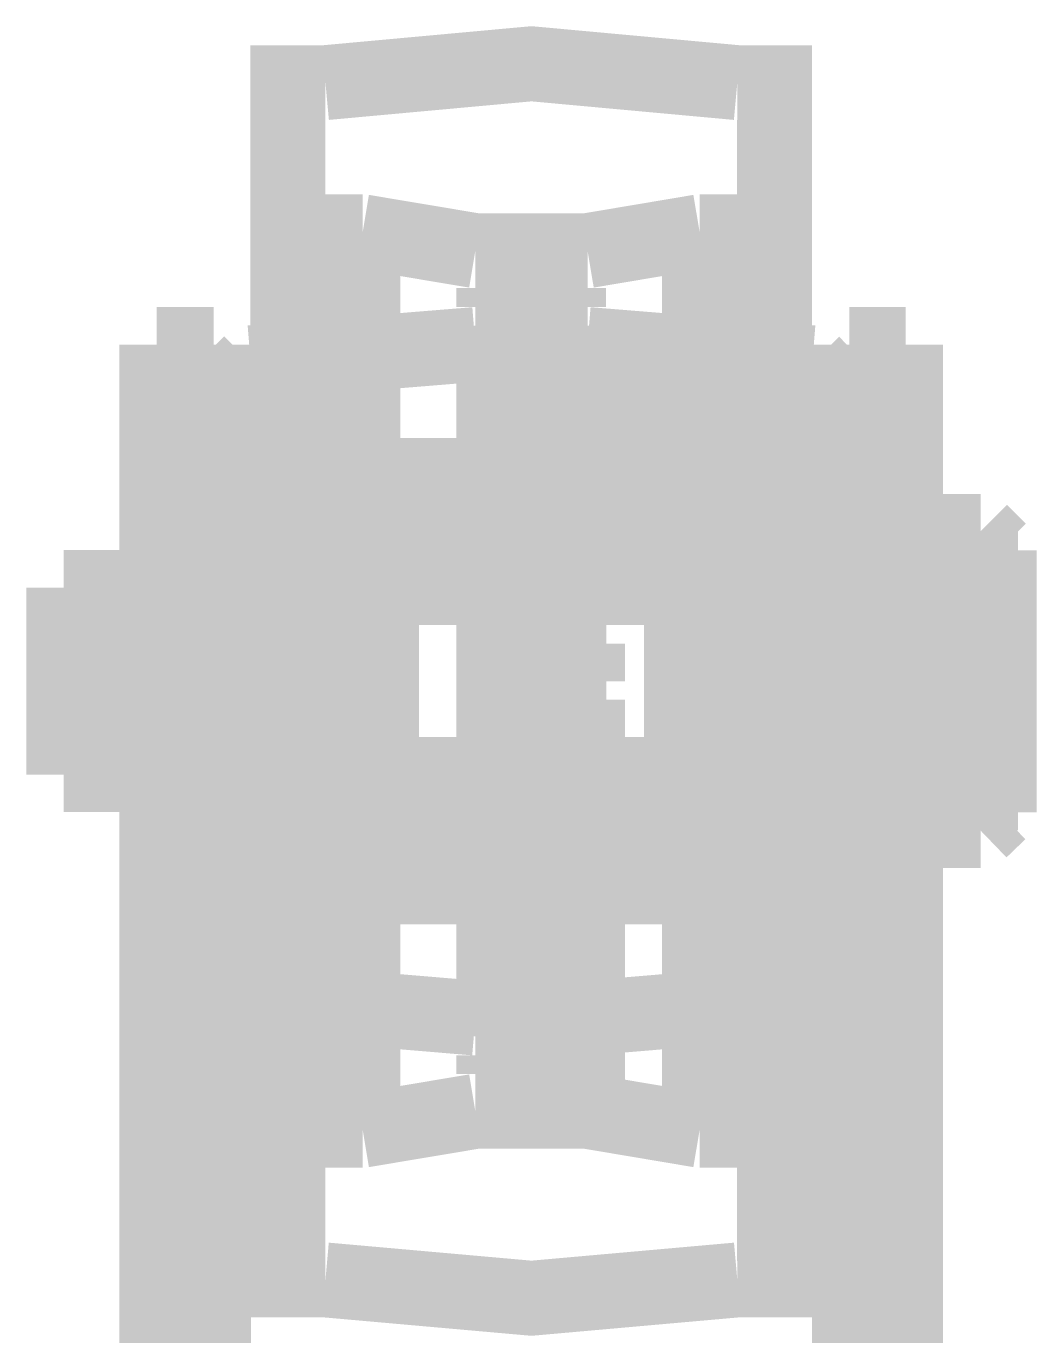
# Model space of a CAD drawing. Extents: x 0.1 to 11.6, y 0.3 to 16.2.
# Drawn here: x 7.8967 to 7.9867, y 8.815 to 8.9317 of the extents above; entities that cross this region are included whole.
import ezdxf

# ---------------------------------------------------------------- set-up
doc = ezdxf.new("R2010")
doc.units = 0
doc.header["$MEASUREMENT"] = 0

msp = doc.modelspace()

# ---------------------------------------------------------------- linework, layer by layer
at = {"color": 0, "const_width": 0.00667}
for points in [[(7.96001, 8.92665), (7.94168, 8.92833), (7.92333, 8.92665)], [(7.92333, 8.92665), (7.91997, 8.92665), (7.91997, 8.92333)], [(7.96332, 8.92333), (7.96332, 8.92665), (7.96001, 8.92665)], [(7.91997, 8.92333), (7.91997, 8.89333)], [(7.96332, 8.92333), (7.96332, 8.86501)], [(7.91997, 8.90332), (7.91997, 8.91667)], [(7.91997, 8.91667), (7.92165, 8.91667)], [(7.91997, 8.91667), (7.92165, 8.91667)], [(7.96332, 8.91667), (7.96332, 8.90332)], [(7.96332, 8.91667), (7.965, 8.91667)], [(7.96332, 8.91667), (7.965, 8.91667)], [(7.91997, 8.91336), (7.91997, 8.91499)], [(7.96332, 8.91499), (7.96332, 8.91336)], [(7.91997, 8.91336), (7.91997, 8.84332)], [(7.92333, 8.91336), (7.91997, 8.91336)], [(7.92503, 8.91336), (7.92333, 8.91336)], [(7.92503, 8.91336), (7.92503, 8.845)], [(7.92665, 8.91336), (7.92503, 8.91336)], [(7.92665, 8.845), (7.92665, 8.91336)], [(7.93668, 8.91168), (7.92665, 8.91336)], [(7.95665, 8.91336), (7.94667, 8.91168)], [(7.95665, 8.845), (7.95665, 8.91336)], [(7.95833, 8.91336), (7.95665, 8.91336)], [(7.95833, 8.91336), (7.95833, 8.845)], [(7.96001, 8.91336), (7.95833, 8.91336)], [(7.96332, 8.91336), (7.96001, 8.91336)], [(7.96332, 8.91336), (7.96332, 8.84332)], [(7.93832, 8.91), (7.93832, 8.91168), (7.93668, 8.91168)], [(7.94667, 8.91168), (7.94499, 8.91168), (7.94499, 8.91)], [(7.93832, 8.91), (7.93832, 8.84668)], [(7.94499, 8.91), (7.94499, 8.83664)], [(7.93668, 8.90332), (7.93832, 8.90332), (7.93832, 8.905)], [(7.94499, 8.905), (7.94499, 8.90332), (7.94667, 8.90332)], [(7.95665, 8.90169), (7.95665, 8.905)], [(7.95665, 8.905), (7.95833, 8.905)], [(7.95665, 8.905), (7.95665, 8.90169)], [(7.90831, 8.90332), (7.90831, 8.87332)], [(7.91336, 8.90332), (7.90831, 8.90332)], [(7.91336, 8.87332), (7.91336, 8.90332)], [(7.93668, 8.90332), (7.91667, 8.90169)], [(7.91997, 8.84169), (7.91997, 8.90332)], [(7.96669, 8.90169), (7.94667, 8.90332)], [(7.96332, 8.90332), (7.96332, 8.84169)], [(7.97, 8.90332), (7.97, 8.87332)], [(7.97499, 8.90332), (7.97, 8.90332)], [(7.97499, 8.90332), (7.97499, 8.87332)], [(7.91667, 8.90169), (7.91499, 8.90001)], [(7.91667, 8.90169), (7.91667, 8.89165)], [(7.96332, 8.89665), (7.95665, 8.90169)], [(7.95665, 8.90169), (7.95833, 8.90169)], [(7.95665, 8.90169), (7.95665, 8.89833)], [(7.96669, 8.89165), (7.96669, 8.90169)], [(7.96832, 8.90001), (7.96669, 8.90169)], [(7.91499, 8.90001), (7.91499, 8.89165)], [(7.94499, 8.90001), (7.94667, 8.90001), (7.94667, 8.89833)], [(7.96832, 8.89165), (7.96832, 8.90001)], [(7.94667, 8.89833), (7.94835, 8.89833), (7.94997, 8.89833), (7.95167, 8.89833), (7.95335, 8.89833), (7.95503, 8.89833), (7.95665, 8.89833), (7.95833, 8.89833), (7.96001, 8.89833), (7.96164, 8.89665), (7.96332, 8.89665)], [(7.95665, 8.89833), (7.94667, 8.89665)], [(7.95665, 8.89833), (7.95833, 8.89833)], [(7.94667, 8.89665), (7.94499, 8.89665), (7.94499, 8.89501)], [(7.96332, 8.89665), (7.965, 8.89665)], [(7.91667, 8.89333), (7.91499, 8.89501)], [(7.96832, 8.89501), (7.96669, 8.89333)], [(7.91499, 8.89333), (7.91499, 8.85835)], [(7.91667, 8.89333), (7.91499, 8.89333)], [(7.91667, 8.85835), (7.91667, 8.89333)], [(7.91667, 8.89333), (7.91835, 8.89333)], [(7.92665, 8.89333), (7.92665, 8.85835)], [(7.92833, 8.89333), (7.92665, 8.89333)], [(7.92665, 8.89333), (7.92833, 8.89333)], [(7.92833, 8.89333), (7.92665, 8.89333)], [(7.92833, 8.85835), (7.92833, 8.89333)], [(7.92833, 8.89333), (7.92833, 8.85835)], [(7.95503, 8.85835), (7.95503, 8.89333)], [(7.95503, 8.85835), (7.95503, 8.89333)], [(7.95665, 8.89333), (7.95503, 8.89333)], [(7.95665, 8.89333), (7.95503, 8.89333)], [(7.95665, 8.85835), (7.95665, 8.89333)], [(7.95665, 8.89333), (7.95833, 8.89333)], [(7.96669, 8.85835), (7.96669, 8.89333)], [(7.96832, 8.89333), (7.96669, 8.89333)], [(7.96669, 8.89333), (7.96832, 8.89333)], [(7.96832, 8.85835), (7.96832, 8.89333)], [(7.91499, 8.89165), (7.91499, 8.85335)], [(7.91499, 8.89165), (7.91499, 8.88997), (7.91667, 8.88997)], [(7.91667, 8.89165), (7.91667, 8.85335)], [(7.92503, 8.88997), (7.92333, 8.89165), (7.91997, 8.89165), (7.91835, 8.88997)], [(7.92665, 8.88997), (7.92833, 8.89165)], [(7.94168, 8.89165), (7.92833, 8.89165)], [(7.94168, 8.86003), (7.94168, 8.89165)], [(7.95503, 8.89165), (7.94168, 8.89165)], [(7.95503, 8.89165), (7.95665, 8.88997)], [(7.965, 8.88997), (7.96332, 8.89165), (7.96001, 8.89165), (7.95833, 8.88997)], [(7.96669, 8.85335), (7.96669, 8.89165)], [(7.96669, 8.88997), (7.96832, 8.88997), (7.96832, 8.89165)], [(7.96832, 8.85335), (7.96832, 8.89165)], [(7.91667, 8.88997), (7.91667, 8.86165)], [(7.91667, 8.88997), (7.91667, 8.86165)], [(7.91835, 8.88997), (7.91667, 8.88997)], [(7.91835, 8.88997), (7.91835, 8.86165)], [(7.92503, 8.88997), (7.92503, 8.86165)], [(7.92665, 8.88997), (7.92503, 8.88997)], [(7.92665, 8.88997), (7.92665, 8.86165)], [(7.94499, 8.88997), (7.94667, 8.88997)], [(7.95665, 8.86165), (7.95665, 8.88997)], [(7.95833, 8.88997), (7.95665, 8.88997)], [(7.95833, 8.86165), (7.95833, 8.88997)], [(7.965, 8.86165), (7.965, 8.88997)], [(7.96669, 8.88997), (7.965, 8.88997)], [(7.96669, 8.86165), (7.96669, 8.88997)], [(7.96669, 8.86165), (7.96669, 8.88997)], [(7.98167, 8.88667), (7.97499, 8.88667)], [(7.98167, 8.87999), (7.98167, 8.88667)], [(7.98335, 8.88499), (7.98167, 8.88667)], [(7.91667, 8.88499), (7.91499, 8.88499)], [(7.91835, 8.88499), (7.91667, 8.88499)], [(7.91835, 8.88499), (7.91997, 8.88499), (7.92165, 8.88499)], [(7.92165, 8.88499), (7.92333, 8.88499), (7.92503, 8.88499)], [(7.92665, 8.88499), (7.92503, 8.88499)], [(7.92833, 8.88499), (7.92665, 8.88499)], [(7.92833, 8.86501), (7.92833, 8.88499)], [(7.92833, 8.88499), (7.93001, 8.88499)], [(7.95503, 8.88499), (7.92833, 8.88499)], [(7.95503, 8.86501), (7.95503, 8.88499)], [(7.95665, 8.88499), (7.95503, 8.88499)], [(7.95503, 8.88499), (7.95665, 8.88499)], [(7.95833, 8.88499), (7.95665, 8.88499)], [(7.95833, 8.88499), (7.96001, 8.88499), (7.96164, 8.88499)], [(7.96164, 8.88499), (7.96332, 8.88499), (7.965, 8.88499)], [(7.96669, 8.88499), (7.965, 8.88499)], [(7.96832, 8.88499), (7.96669, 8.88499)], [(7.98335, 8.88499), (7.98335, 8.87999)], [(7.91336, 8.88336), (7.90831, 8.88336)], [(7.91499, 8.88336), (7.91499, 8.88167), (7.91667, 8.88167)], [(7.92665, 8.88167), (7.92833, 8.88336)], [(7.95503, 8.88336), (7.92833, 8.88336)], [(7.95503, 8.88336), (7.95665, 8.88167)], [(7.96669, 8.88167), (7.96832, 8.88167), (7.96832, 8.88336)], [(7.97499, 8.88336), (7.97, 8.88336)], [(7.90001, 8.86501), (7.90001, 8.88167)], [(7.90169, 8.88167), (7.90001, 8.88167)], [(7.90169, 8.88167), (7.90169, 8.86501)], [(7.90668, 8.88167), (7.90169, 8.88167)], [(7.90668, 8.86501), (7.90668, 8.88167)], [(7.90831, 8.86501), (7.90831, 8.88167)], [(7.97499, 8.88167), (7.90831, 8.88167)], [(7.92665, 8.88167), (7.91667, 8.88167)], [(7.96669, 8.88167), (7.95665, 8.88167)], [(7.90831, 8.87999), (7.90668, 8.87999)], [(7.98167, 8.87999), (7.98167, 8.86003)], [(7.98335, 8.87999), (7.98335, 8.86165)], [(7.94499, 8.87668), (7.94667, 8.87668)], [(7.94667, 8.87668), (7.94667, 8.875)], [(7.94499, 8.875), (7.94499, 8.87332)], [(7.94499, 8.87332), (7.94499, 8.875)], [(7.94499, 8.875), (7.94667, 8.875)], [(7.94499, 8.875), (7.94667, 8.875)], [(7.94499, 8.875), (7.94667, 8.875)], [(7.94499, 8.875), (7.94667, 8.875)], [(7.94499, 8.875), (7.94667, 8.875)], [(7.94499, 8.875), (7.94667, 8.875)], [(7.94499, 8.875), (7.94667, 8.875)], [(7.94499, 8.875), (7.94667, 8.875)], [(7.94499, 8.875), (7.94667, 8.875)], [(7.94499, 8.875), (7.94667, 8.875)], [(7.94499, 8.875), (7.94667, 8.875)], [(7.94499, 8.875), (7.94667, 8.875)], [(7.94667, 8.875), (7.94835, 8.875)], [(7.94667, 8.875), (7.94667, 8.87332)], [(7.94667, 8.875), (7.94835, 8.875)], [(7.94667, 8.875), (7.94835, 8.875)], [(7.90831, 8.81168), (7.90831, 8.87332)], [(7.91336, 8.87332), (7.91336, 8.81168)], [(7.94499, 8.87332), (7.94667, 8.87332)], [(7.94499, 8.87332), (7.94667, 8.87332)], [(7.94499, 8.87332), (7.94667, 8.87332)], [(7.94499, 8.87332), (7.94667, 8.87332)], [(7.94499, 8.87332), (7.94667, 8.87332)], [(7.94499, 8.87332), (7.94667, 8.87332)], [(7.94499, 8.87332), (7.94667, 8.87332)], [(7.94667, 8.87332), (7.94835, 8.87332)], [(7.94667, 8.87332), (7.94835, 8.87332)], [(7.94667, 8.87332), (7.94835, 8.87332)], [(7.94667, 8.87332), (7.94835, 8.87332)], [(7.94667, 8.87332), (7.94835, 8.87332)], [(7.94667, 8.87332), (7.94835, 8.87332)], [(7.97, 8.81168), (7.97, 8.87332)], [(7.97499, 8.87332), (7.97499, 8.81168)], [(7.94499, 8.87169), (7.94667, 8.87169)], [(7.94499, 8.87169), (7.94667, 8.87169)], [(7.94499, 8.87169), (7.94667, 8.87169)], [(7.94667, 8.87169), (7.94667, 8.87001)], [(7.94667, 8.87169), (7.94835, 8.87169)], [(7.94499, 8.87001), (7.94667, 8.87001)], [(7.94499, 8.87001), (7.94667, 8.87001)], [(7.94499, 8.87001), (7.94667, 8.87001)], [(7.94499, 8.87001), (7.94667, 8.87001)], [(7.94667, 8.87001), (7.94835, 8.87001)], [(7.94667, 8.87001), (7.94667, 8.86833)], [(7.91997, 8.86833), (7.91997, 8.83664)], [(7.94499, 8.86833), (7.94667, 8.86833)], [(7.94499, 8.86833), (7.94667, 8.86833)], [(7.94499, 8.86833), (7.94667, 8.86833)], [(7.94499, 8.86833), (7.94667, 8.86833)], [(7.94667, 8.86833), (7.94499, 8.86833)], [(7.94667, 8.86833), (7.94667, 8.86664)], [(7.90668, 8.86664), (7.90831, 8.86664)], [(7.94499, 8.86664), (7.94667, 8.86664)], [(7.94499, 8.86664), (7.94667, 8.86664)], [(7.94499, 8.86664), (7.94667, 8.86664)], [(7.94499, 8.86664), (7.94667, 8.86664)], [(7.94499, 8.86664), (7.94667, 8.86664)], [(7.94499, 8.86664), (7.94667, 8.86664)], [(7.94499, 8.86664), (7.94667, 8.86664)], [(7.94499, 8.86664), (7.94667, 8.86664)], [(7.94499, 8.86664), (7.94667, 8.86664)], [(7.94667, 8.86664), (7.94499, 8.86664)], [(7.94667, 8.86664), (7.94667, 8.86333)], [(7.94667, 8.86664), (7.94835, 8.86664)], [(7.94667, 8.86664), (7.94835, 8.86664)], [(7.94667, 8.86664), (7.94835, 8.86664)], [(7.94667, 8.86664), (7.94835, 8.86664)], [(7.90001, 8.86501), (7.90169, 8.86501)], [(7.90169, 8.86501), (7.90668, 8.86501)], [(7.90831, 8.86501), (7.97499, 8.86501)], [(7.91667, 8.86501), (7.91499, 8.86501), (7.91499, 8.86333)], [(7.91667, 8.86501), (7.92665, 8.86501)], [(7.92833, 8.86333), (7.92665, 8.86501)], [(7.92833, 8.86501), (7.92833, 8.86165)], [(7.94499, 8.86501), (7.94667, 8.86501)], [(7.94499, 8.86501), (7.94667, 8.86501)], [(7.94499, 8.86501), (7.94667, 8.86501)], [(7.94499, 8.86501), (7.94667, 8.86501)], [(7.94499, 8.86501), (7.94667, 8.86501)], [(7.95503, 8.86501), (7.95503, 8.86165)], [(7.95665, 8.86501), (7.95503, 8.86333)], [(7.95665, 8.86501), (7.96669, 8.86501)], [(7.96332, 8.86501), (7.965, 8.86501)], [(7.96332, 8.86501), (7.96332, 8.86333)], [(7.96332, 8.86333), (7.96332, 8.86501)], [(7.96332, 8.86501), (7.965, 8.86501)], [(7.96332, 8.86501), (7.96332, 8.86333)], [(7.96332, 8.86333), (7.96332, 8.86501)], [(7.96332, 8.86501), (7.965, 8.86501)], [(7.96332, 8.86501), (7.965, 8.86501)], [(7.96332, 8.86501), (7.965, 8.86501)], [(7.96332, 8.86501), (7.965, 8.86501)], [(7.96332, 8.86501), (7.965, 8.86501)], [(7.96332, 8.86501), (7.965, 8.86501)], [(7.96332, 8.86501), (7.96332, 8.86165)], [(7.96332, 8.86501), (7.965, 8.86501)], [(7.96332, 8.86501), (7.965, 8.86501)], [(7.96332, 8.86333), (7.96332, 8.86501)], [(7.96332, 8.86501), (7.965, 8.86501)], [(7.96332, 8.86501), (7.965, 8.86501)], [(7.96332, 8.86501), (7.965, 8.86501)], [(7.96332, 8.86501), (7.965, 8.86501)], [(7.96332, 8.86501), (7.965, 8.86501)], [(7.96332, 8.86501), (7.965, 8.86501)], [(7.96332, 8.86333), (7.96332, 8.86501)], [(7.96332, 8.86501), (7.965, 8.86501)], [(7.96332, 8.86501), (7.96332, 8.86165)], [(7.96332, 8.86501), (7.965, 8.86501)], [(7.96332, 8.86501), (7.965, 8.86501)], [(7.96832, 8.86333), (7.96832, 8.86501), (7.96669, 8.86501)], [(7.90831, 8.86333), (7.91336, 8.86333)], [(7.92833, 8.86333), (7.95503, 8.86333)], [(7.94499, 8.86333), (7.94667, 8.86333)], [(7.94499, 8.86333), (7.94667, 8.86333)], [(7.94499, 8.86333), (7.94667, 8.86333)], [(7.94499, 8.86333), (7.94667, 8.86333)], [(7.94667, 8.86333), (7.94667, 8.86165)], [(7.94667, 8.86333), (7.94835, 8.86333)], [(7.94667, 8.86333), (7.94835, 8.86333)], [(7.96332, 8.86333), (7.965, 8.86333)], [(7.96332, 8.86333), (7.96332, 8.86165)], [(7.96332, 8.86165), (7.96332, 8.86333)], [(7.96332, 8.86333), (7.96332, 8.86165)], [(7.96332, 8.86333), (7.965, 8.86333)], [(7.96332, 8.86333), (7.965, 8.86333)], [(7.96332, 8.86333), (7.965, 8.86333)], [(7.96332, 8.86333), (7.965, 8.86333)], [(7.96332, 8.86333), (7.965, 8.86333)], [(7.96332, 8.86333), (7.965, 8.86333)], [(7.96332, 8.86333), (7.965, 8.86333)], [(7.96332, 8.86333), (7.965, 8.86333)], [(7.96332, 8.86333), (7.965, 8.86333)], [(7.96332, 8.86333), (7.965, 8.86333)], [(7.97, 8.86333), (7.97499, 8.86333)], [(7.91499, 8.86165), (7.91667, 8.86003)], [(7.91667, 8.86165), (7.91667, 8.85667)], [(7.91667, 8.86165), (7.91667, 8.85667)], [(7.91835, 8.85667), (7.91835, 8.86165)], [(7.92165, 8.86165), (7.91997, 8.86165), (7.91835, 8.86003)], [(7.92503, 8.86003), (7.92333, 8.86165), (7.92165, 8.86165)], [(7.92503, 8.85667), (7.92503, 8.86165)], [(7.92665, 8.86165), (7.92665, 8.85667)], [(7.92665, 8.86003), (7.92665, 8.86165), (7.92833, 8.86165)], [(7.92833, 8.86165), (7.93001, 8.86165)], [(7.92833, 8.86165), (7.95503, 8.86165)], [(7.94499, 8.86165), (7.94667, 8.86165)], [(7.94499, 8.86165), (7.94667, 8.86165)], [(7.94499, 8.86165), (7.94667, 8.86165)], [(7.94667, 8.86165), (7.94835, 8.86165)], [(7.94667, 8.86165), (7.94667, 8.86003)], [(7.94667, 8.86165), (7.94835, 8.86165)], [(7.95503, 8.86165), (7.95665, 8.86165), (7.95665, 8.86003)], [(7.95503, 8.86165), (7.95665, 8.86165)], [(7.95665, 8.85667), (7.95665, 8.86165)], [(7.95833, 8.86165), (7.95833, 8.85667)], [(7.96164, 8.86165), (7.96001, 8.86165), (7.95833, 8.86003)], [(7.965, 8.86003), (7.96332, 8.86165), (7.96164, 8.86165)], [(7.96332, 8.86165), (7.965, 8.86165)], [(7.96332, 8.86165), (7.965, 8.86165)], [(7.96332, 8.86165), (7.965, 8.86165)], [(7.96332, 8.86165), (7.96332, 8.86003)], [(7.96332, 8.86165), (7.965, 8.86165)], [(7.96332, 8.86165), (7.965, 8.86165)], [(7.96332, 8.86165), (7.965, 8.86165)], [(7.96332, 8.86165), (7.965, 8.86165)], [(7.96332, 8.86165), (7.965, 8.86165)], [(7.96332, 8.86165), (7.965, 8.86165)], [(7.96332, 8.86165), (7.965, 8.86165)], [(7.96332, 8.86003), (7.96332, 8.86165)], [(7.96332, 8.86165), (7.965, 8.86165)], [(7.96332, 8.86165), (7.965, 8.86165)], [(7.96332, 8.86165), (7.965, 8.86165)], [(7.96332, 8.86165), (7.965, 8.86165)], [(7.96332, 8.86165), (7.965, 8.86165)], [(7.96332, 8.86165), (7.965, 8.86165)], [(7.96332, 8.86165), (7.965, 8.86165)], [(7.96332, 8.86165), (7.965, 8.86165)], [(7.96332, 8.86165), (7.965, 8.86165)], [(7.96332, 8.86003), (7.96332, 8.86165)], [(7.965, 8.86165), (7.965, 8.85667)], [(7.96669, 8.85667), (7.96669, 8.86165)], [(7.96669, 8.85667), (7.96669, 8.86165)], [(7.96669, 8.86003), (7.96832, 8.86165)], [(7.98167, 8.86003), (7.98335, 8.86165)], [(7.91667, 8.86003), (7.91835, 8.86003)], [(7.92503, 8.86003), (7.92665, 8.86003)], [(7.94168, 8.86003), (7.94168, 8.85499)], [(7.94499, 8.86003), (7.94667, 8.86003)], [(7.94499, 8.86003), (7.94667, 8.86003)], [(7.94499, 8.86003), (7.94667, 8.86003)], [(7.94499, 8.86003), (7.94667, 8.86003)], [(7.94499, 8.86003), (7.94667, 8.86003)], [(7.94499, 8.86003), (7.94667, 8.86003)], [(7.94667, 8.86003), (7.94835, 8.86003)], [(7.94667, 8.86003), (7.94667, 8.85835)], [(7.94667, 8.86003), (7.94835, 8.86003)], [(7.95665, 8.86003), (7.95833, 8.86003)], [(7.96332, 8.86003), (7.965, 8.86003)], [(7.96332, 8.86003), (7.96332, 8.85835)], [(7.96332, 8.85835), (7.96332, 8.86003)], [(7.96332, 8.86003), (7.965, 8.86003)], [(7.96332, 8.86003), (7.965, 8.86003)], [(7.96332, 8.86003), (7.965, 8.86003)], [(7.96332, 8.86003), (7.965, 8.86003)], [(7.96332, 8.86003), (7.965, 8.86003)], [(7.96332, 8.85835), (7.96332, 8.86003)], [(7.96332, 8.86003), (7.965, 8.86003)], [(7.96332, 8.86003), (7.965, 8.86003)], [(7.96332, 8.86003), (7.965, 8.86003)], [(7.96332, 8.85835), (7.96332, 8.86003)], [(7.96332, 8.86003), (7.965, 8.86003)], [(7.96332, 8.86003), (7.965, 8.86003)], [(7.96332, 8.86003), (7.965, 8.86003)], [(7.96332, 8.86003), (7.965, 8.86003)], [(7.96332, 8.86003), (7.965, 8.86003)], [(7.96332, 8.86003), (7.965, 8.86003)], [(7.965, 8.86003), (7.96669, 8.86003)], [(7.97499, 8.86003), (7.98167, 8.86003)], [(7.91499, 8.85335), (7.91499, 8.85835)], [(7.91667, 8.85835), (7.91667, 8.85335)], [(7.92665, 8.85335), (7.92665, 8.85835)], [(7.92833, 8.85835), (7.92833, 8.85335)], [(7.92833, 8.85335), (7.92833, 8.85835)], [(7.94499, 8.85835), (7.94667, 8.85835)], [(7.94499, 8.85835), (7.94667, 8.85835)], [(7.94499, 8.85835), (7.94667, 8.85835)], [(7.94499, 8.85835), (7.94667, 8.85835)], [(7.94667, 8.85835), (7.94835, 8.85835)], [(7.94667, 8.85835), (7.94667, 8.85667)], [(7.94667, 8.85835), (7.94835, 8.85835)], [(7.94667, 8.85835), (7.94835, 8.85835)], [(7.95503, 8.85835), (7.95503, 8.85335)], [(7.95503, 8.85835), (7.95503, 8.85335)], [(7.95665, 8.85835), (7.95665, 8.85335)], [(7.96332, 8.85835), (7.96332, 8.85667)], [(7.96332, 8.85667), (7.96332, 8.85835)], [(7.96332, 8.85835), (7.965, 8.85835)], [(7.96332, 8.85667), (7.96332, 8.85835)], [(7.96332, 8.85835), (7.965, 8.85835)], [(7.96332, 8.85835), (7.965, 8.85835)], [(7.96332, 8.85835), (7.965, 8.85835)], [(7.96332, 8.85835), (7.965, 8.85835)], [(7.96332, 8.85835), (7.965, 8.85835)], [(7.96332, 8.85835), (7.965, 8.85835)], [(7.96332, 8.85667), (7.96332, 8.85835)], [(7.96332, 8.85835), (7.965, 8.85835)], [(7.96332, 8.85835), (7.965, 8.85835)], [(7.96332, 8.85667), (7.96332, 8.85835)], [(7.96332, 8.85835), (7.965, 8.85835)], [(7.96332, 8.85835), (7.965, 8.85835)], [(7.96332, 8.85835), (7.965, 8.85835)], [(7.96669, 8.85835), (7.96669, 8.85335)], [(7.96832, 8.85835), (7.96832, 8.85335)], [(7.91667, 8.85667), (7.91499, 8.85667), (7.91499, 8.85499)], [(7.91667, 8.85667), (7.91835, 8.85667)], [(7.91835, 8.85667), (7.91997, 8.85499), (7.92333, 8.85499), (7.92503, 8.85667)], [(7.92503, 8.85667), (7.92665, 8.85667)], [(7.92833, 8.85499), (7.92665, 8.85667)], [(7.94499, 8.85667), (7.94667, 8.85667)], [(7.94499, 8.85667), (7.94667, 8.85667)], [(7.94499, 8.85667), (7.94667, 8.85667)], [(7.94499, 8.85667), (7.94667, 8.85667)], [(7.94499, 8.85667), (7.94667, 8.85667)], [(7.94499, 8.85667), (7.94667, 8.85667)], [(7.94499, 8.85667), (7.94667, 8.85667)], [(7.94499, 8.85667), (7.94667, 8.85667)], [(7.94667, 8.85667), (7.94835, 8.85667)], [(7.94667, 8.85667), (7.94835, 8.85667)], [(7.94667, 8.85667), (7.94667, 8.85499)], [(7.94667, 8.85667), (7.94835, 8.85667)], [(7.95665, 8.85667), (7.95503, 8.85499)], [(7.95665, 8.85667), (7.95833, 8.85667)], [(7.95833, 8.85667), (7.96001, 8.85499), (7.96332, 8.85499), (7.965, 8.85667)], [(7.96332, 8.85667), (7.965, 8.85667)], [(7.96332, 8.85667), (7.96332, 8.85499)], [(7.96332, 8.85667), (7.965, 8.85667)], [(7.96332, 8.85499), (7.96332, 8.85667)], [(7.96332, 8.85667), (7.965, 8.85667)], [(7.96332, 8.85667), (7.965, 8.85667)], [(7.96332, 8.85667), (7.96332, 8.85499)], [(7.96332, 8.85499), (7.96332, 8.85667)], [(7.96332, 8.85667), (7.96332, 8.85499)], [(7.96332, 8.85667), (7.965, 8.85667)], [(7.96332, 8.85667), (7.965, 8.85667)], [(7.96332, 8.85667), (7.965, 8.85667)], [(7.96332, 8.85667), (7.965, 8.85667)], [(7.96332, 8.85667), (7.965, 8.85667)], [(7.96332, 8.85667), (7.965, 8.85667)], [(7.96332, 8.85667), (7.965, 8.85667)], [(7.96332, 8.85667), (7.965, 8.85667)], [(7.96332, 8.85667), (7.965, 8.85667)], [(7.96332, 8.85667), (7.965, 8.85667)], [(7.96332, 8.85667), (7.965, 8.85667)], [(7.96332, 8.85499), (7.96332, 8.85667)], [(7.96332, 8.85667), (7.965, 8.85667)], [(7.96332, 8.85667), (7.965, 8.85667)], [(7.96332, 8.85667), (7.965, 8.85667)], [(7.96332, 8.85667), (7.965, 8.85667)], [(7.96332, 8.85667), (7.965, 8.85667)], [(7.96332, 8.85499), (7.96332, 8.85667)], [(7.96332, 8.85667), (7.96332, 8.85335)], [(7.96332, 8.85667), (7.965, 8.85667)], [(7.96332, 8.85667), (7.965, 8.85667)], [(7.96332, 8.85667), (7.965, 8.85667)], [(7.96332, 8.85667), (7.965, 8.85667)], [(7.965, 8.85667), (7.96669, 8.85667)], [(7.96832, 8.85499), (7.96832, 8.85667), (7.96669, 8.85667)], [(7.92833, 8.85499), (7.94168, 8.85499)], [(7.94168, 8.85499), (7.95503, 8.85499)], [(7.94499, 8.85499), (7.94667, 8.85499)], [(7.94499, 8.85499), (7.94667, 8.85499)], [(7.94667, 8.85499), (7.94667, 8.85335)], [(7.94667, 8.85499), (7.94835, 8.85499)], [(7.94667, 8.85499), (7.94835, 8.85499)], [(7.96332, 8.85499), (7.965, 8.85499)], [(7.96332, 8.85499), (7.96332, 8.85335)], [(7.96332, 8.85499), (7.965, 8.85499)], [(7.96332, 8.85499), (7.965, 8.85499)], [(7.96332, 8.85499), (7.965, 8.85499)], [(7.96332, 8.85499), (7.965, 8.85499)], [(7.96332, 8.85499), (7.965, 8.85499)], [(7.96332, 8.85499), (7.96332, 8.85335)], [(7.96332, 8.85499), (7.96332, 8.85335)], [(7.96332, 8.85499), (7.965, 8.85499)], [(7.96332, 8.85499), (7.965, 8.85499)], [(7.96332, 8.85499), (7.965, 8.85499)], [(7.96332, 8.85335), (7.96332, 8.85499)], [(7.96332, 8.85499), (7.96332, 8.85335)], [(7.96332, 8.85499), (7.965, 8.85499)], [(7.96332, 8.85499), (7.965, 8.85499)], [(7.96332, 8.85335), (7.96332, 8.85499)], [(7.96332, 8.85499), (7.965, 8.85499)], [(7.96332, 8.85499), (7.965, 8.85499)], [(7.96332, 8.85499), (7.965, 8.85499)], [(7.96332, 8.85499), (7.965, 8.85499)], [(7.96332, 8.85499), (7.965, 8.85499)], [(7.96332, 8.85499), (7.965, 8.85499)], [(7.96332, 8.85499), (7.965, 8.85499)], [(7.96332, 8.85499), (7.965, 8.85499)], [(7.96332, 8.85499), (7.965, 8.85499)], [(7.96332, 8.85499), (7.965, 8.85499)], [(7.96332, 8.85335), (7.96332, 8.85499)], [(7.96332, 8.85499), (7.965, 8.85499)], [(7.91499, 8.85335), (7.91499, 8.84668)], [(7.91499, 8.85167), (7.91667, 8.85335)], [(7.91499, 8.85335), (7.91667, 8.85335)], [(7.91667, 8.85335), (7.91667, 8.845)], [(7.91667, 8.85335), (7.91835, 8.85335)], [(7.92665, 8.85335), (7.92833, 8.85335)], [(7.92665, 8.85335), (7.92833, 8.85335)], [(7.92665, 8.85335), (7.92833, 8.85335)], [(7.94499, 8.85335), (7.94667, 8.85335)], [(7.94499, 8.85335), (7.94667, 8.85335)], [(7.94499, 8.85335), (7.94667, 8.85335)], [(7.94667, 8.85335), (7.94499, 8.85335)], [(7.94667, 8.85335), (7.94835, 8.85335)], [(7.94667, 8.85335), (7.94835, 8.85335)], [(7.94667, 8.85335), (7.94835, 8.85335)], [(7.94667, 8.85335), (7.94667, 8.85167)], [(7.95503, 8.85335), (7.95665, 8.85335)], [(7.95503, 8.85335), (7.95665, 8.85335)], [(7.95665, 8.85335), (7.95833, 8.85335)], [(7.96332, 8.85335), (7.965, 8.85335)], [(7.96332, 8.85335), (7.96332, 8.85167)], [(7.96332, 8.85335), (7.965, 8.85335)], [(7.96332, 8.85335), (7.965, 8.85335)], [(7.96332, 8.85335), (7.965, 8.85335)], [(7.96332, 8.85167), (7.96332, 8.85335)], [(7.96332, 8.85335), (7.965, 8.85335)], [(7.96332, 8.85335), (7.965, 8.85335)], [(7.96332, 8.85335), (7.96332, 8.85167)], [(7.96332, 8.85335), (7.965, 8.85335)], [(7.96332, 8.85335), (7.965, 8.85335)], [(7.96332, 8.85335), (7.96332, 8.85167)], [(7.96332, 8.85335), (7.965, 8.85335)], [(7.96332, 8.85335), (7.965, 8.85335)], [(7.96332, 8.85167), (7.96332, 8.85335)], [(7.96332, 8.85335), (7.96332, 8.85167)], [(7.96332, 8.85167), (7.96332, 8.85335)], [(7.96332, 8.85335), (7.965, 8.85335)], [(7.96669, 8.845), (7.96669, 8.85335)], [(7.96669, 8.85335), (7.96832, 8.85167)], [(7.96669, 8.85335), (7.96832, 8.85335)], [(7.96669, 8.85335), (7.96832, 8.85335)], [(7.96832, 8.84668), (7.96832, 8.85335)], [(7.94499, 8.85167), (7.94667, 8.85167)], [(7.94499, 8.85167), (7.94667, 8.85167)], [(7.94499, 8.85167), (7.94667, 8.85167)], [(7.94499, 8.85167), (7.94667, 8.85167)], [(7.94499, 8.85167), (7.94667, 8.85167)], [(7.94667, 8.85167), (7.94499, 8.85167)], [(7.94667, 8.85167), (7.94667, 8.84999)], [(7.94667, 8.85167), (7.94835, 8.85167)], [(7.94667, 8.85167), (7.94835, 8.85167)], [(7.96332, 8.85167), (7.965, 8.85167)], [(7.96332, 8.85167), (7.965, 8.85167)], [(7.96332, 8.85167), (7.96332, 8.84999)], [(7.96332, 8.84999), (7.96332, 8.85167)], [(7.96332, 8.85167), (7.965, 8.85167)], [(7.96332, 8.85167), (7.965, 8.85167)], [(7.96332, 8.85167), (7.965, 8.85167)], [(7.96332, 8.85167), (7.965, 8.85167)], [(7.96332, 8.85167), (7.965, 8.85167)], [(7.96332, 8.85167), (7.965, 8.85167)], [(7.96332, 8.84999), (7.96332, 8.85167)], [(7.96332, 8.85167), (7.965, 8.85167)], [(7.96332, 8.85167), (7.965, 8.85167)], [(7.96332, 8.85167), (7.965, 8.85167)], [(7.96332, 8.85167), (7.965, 8.85167)], [(7.96332, 8.85167), (7.965, 8.85167)], [(7.96332, 8.84999), (7.96332, 8.85167)], [(7.96332, 8.85167), (7.965, 8.85167)], [(7.96332, 8.84999), (7.96332, 8.85167)], [(7.96332, 8.85167), (7.96332, 8.84999)], [(7.96332, 8.84999), (7.96332, 8.85167)], [(7.96332, 8.85167), (7.965, 8.85167)], [(7.94499, 8.84999), (7.94667, 8.84999)], [(7.94499, 8.84999), (7.94667, 8.84999)], [(7.94499, 8.84999), (7.94667, 8.84999)], [(7.94499, 8.84999), (7.94667, 8.84999)], [(7.94667, 8.84999), (7.94667, 8.84831)], [(7.96332, 8.84999), (7.965, 8.84999)], [(7.96332, 8.84999), (7.965, 8.84999)], [(7.96332, 8.84999), (7.96332, 8.84831)], [(7.96332, 8.84999), (7.965, 8.84999)], [(7.96332, 8.84999), (7.96332, 8.84831)], [(7.96332, 8.84831), (7.96332, 8.84999)], [(7.96332, 8.84999), (7.965, 8.84999)], [(7.96332, 8.84999), (7.965, 8.84999)], [(7.96332, 8.84999), (7.965, 8.84999)], [(7.96332, 8.84999), (7.965, 8.84999)], [(7.96332, 8.84999), (7.965, 8.84999)], [(7.96332, 8.84999), (7.965, 8.84999)], [(7.96332, 8.84999), (7.965, 8.84999)], [(7.96332, 8.84999), (7.965, 8.84999)], [(7.96332, 8.84999), (7.965, 8.84999)], [(7.96332, 8.84999), (7.965, 8.84999)], [(7.96332, 8.84999), (7.965, 8.84999)], [(7.96332, 8.84999), (7.965, 8.84999)], [(7.96332, 8.84999), (7.965, 8.84999)], [(7.96332, 8.84831), (7.96332, 8.84999)], [(7.96332, 8.84999), (7.965, 8.84999)], [(7.96332, 8.84831), (7.96332, 8.84999)], [(7.96332, 8.84999), (7.96332, 8.84831)], [(7.96332, 8.84831), (7.96332, 8.84999)], [(7.96332, 8.84999), (7.965, 8.84999)], [(7.94499, 8.84831), (7.94667, 8.84831)], [(7.94499, 8.84831), (7.94667, 8.84831)], [(7.94499, 8.84831), (7.94667, 8.84831)], [(7.94667, 8.84831), (7.94835, 8.84831)], [(7.94667, 8.84831), (7.94835, 8.84831)], [(7.94667, 8.84831), (7.94835, 8.84831)], [(7.94667, 8.84831), (7.94835, 8.84831)], [(7.94667, 8.84831), (7.94667, 8.84668)], [(7.96332, 8.84831), (7.965, 8.84831)], [(7.96332, 8.84831), (7.965, 8.84831)], [(7.96332, 8.84831), (7.965, 8.84831)], [(7.96332, 8.84831), (7.96332, 8.84668)], [(7.96332, 8.84831), (7.965, 8.84831)], [(7.96332, 8.84831), (7.965, 8.84831)], [(7.96332, 8.84831), (7.965, 8.84831)], [(7.96332, 8.84831), (7.96332, 8.84668)], [(7.96332, 8.84668), (7.96332, 8.84831)], [(7.96332, 8.84831), (7.96332, 8.84668)], [(7.96332, 8.84831), (7.965, 8.84831)], [(7.96332, 8.84831), (7.965, 8.84831)], [(7.96332, 8.84831), (7.965, 8.84831)], [(7.96332, 8.84831), (7.965, 8.84831)], [(7.96332, 8.84831), (7.965, 8.84831)], [(7.96332, 8.84831), (7.965, 8.84831)], [(7.96332, 8.84831), (7.965, 8.84831)], [(7.96332, 8.84831), (7.965, 8.84831)], [(7.96332, 8.84668), (7.96332, 8.84831)], [(7.96332, 8.84831), (7.965, 8.84831)], [(7.91499, 8.84668), (7.91667, 8.845)], [(7.93832, 8.84668), (7.93832, 8.83664)], [(7.94499, 8.84668), (7.94667, 8.84668)], [(7.94499, 8.84668), (7.94667, 8.84668)], [(7.94499, 8.84668), (7.94667, 8.84668)], [(7.94499, 8.84668), (7.94667, 8.84668)], [(7.94499, 8.84668), (7.94667, 8.84668)], [(7.94499, 8.84668), (7.94667, 8.84668)], [(7.94499, 8.84668), (7.94667, 8.84668)], [(7.94667, 8.84668), (7.94835, 8.84668)], [(7.94667, 8.84668), (7.94667, 8.845)], [(7.94667, 8.84668), (7.94835, 8.84668)], [(7.94667, 8.84668), (7.94835, 8.84668)], [(7.94667, 8.84668), (7.94835, 8.84668)], [(7.96332, 8.84668), (7.965, 8.84668)], [(7.96332, 8.84668), (7.965, 8.84668)], [(7.96332, 8.84668), (7.965, 8.84668)], [(7.96332, 8.84668), (7.96332, 8.845)], [(7.96332, 8.84668), (7.965, 8.84668)], [(7.96332, 8.84668), (7.965, 8.84668)], [(7.96332, 8.84668), (7.965, 8.84668)], [(7.96332, 8.84668), (7.965, 8.84668)], [(7.96332, 8.84668), (7.965, 8.84668)], [(7.96332, 8.84668), (7.965, 8.84668)], [(7.96332, 8.84668), (7.965, 8.84668)], [(7.96332, 8.84668), (7.965, 8.84668)], [(7.96332, 8.84668), (7.965, 8.84668)], [(7.96332, 8.84668), (7.965, 8.84668)], [(7.96332, 8.84668), (7.965, 8.84668)], [(7.96332, 8.84668), (7.965, 8.84668)], [(7.96332, 8.84668), (7.965, 8.84668)], [(7.96332, 8.845), (7.96332, 8.84668)], [(7.96332, 8.84668), (7.96332, 8.845)], [(7.96332, 8.845), (7.96332, 8.84668)], [(7.96332, 8.84668), (7.96332, 8.845)], [(7.96332, 8.84668), (7.965, 8.84668)], [(7.96332, 8.84668), (7.965, 8.84668)], [(7.96332, 8.84668), (7.965, 8.84668)], [(7.96332, 8.84668), (7.965, 8.84668)], [(7.96332, 8.84668), (7.965, 8.84668)], [(7.96332, 8.84668), (7.965, 8.84668)], [(7.96332, 8.84668), (7.965, 8.84668)], [(7.96332, 8.84668), (7.965, 8.84668)], [(7.96332, 8.84668), (7.965, 8.84668)], [(7.96332, 8.84668), (7.965, 8.84668)], [(7.96332, 8.84668), (7.965, 8.84668)], [(7.96332, 8.84668), (7.965, 8.84668)], [(7.96332, 8.84668), (7.96332, 8.845)], [(7.96332, 8.84668), (7.965, 8.84668)], [(7.96669, 8.845), (7.96832, 8.84668)], [(7.91667, 8.845), (7.93668, 8.84332)], [(7.92503, 8.845), (7.92503, 8.83333)], [(7.92665, 8.845), (7.92665, 8.83333)], [(7.94499, 8.845), (7.94667, 8.845)], [(7.94499, 8.845), (7.94667, 8.845)], [(7.94499, 8.845), (7.94667, 8.845)], [(7.94499, 8.845), (7.94667, 8.845)], [(7.94499, 8.845), (7.94667, 8.845)], [(7.94499, 8.845), (7.94667, 8.845)], [(7.94667, 8.845), (7.94835, 8.845)], [(7.94667, 8.845), (7.94835, 8.845)], [(7.94667, 8.845), (7.94667, 8.84169)], [(7.94667, 8.845), (7.94835, 8.845)], [(7.94667, 8.84332), (7.96669, 8.845)], [(7.95665, 8.845), (7.95665, 8.83333)], [(7.95833, 8.845), (7.95833, 8.83333)], [(7.96332, 8.845), (7.965, 8.845)], [(7.96332, 8.845), (7.965, 8.845)], [(7.96332, 8.845), (7.96332, 8.84332)], [(7.96332, 8.84332), (7.96332, 8.845)], [(7.96332, 8.845), (7.965, 8.845)], [(7.96332, 8.845), (7.965, 8.845)], [(7.96332, 8.845), (7.96332, 8.84332)], [(7.96332, 8.845), (7.965, 8.845)], [(7.96332, 8.845), (7.96332, 8.84332)], [(7.96332, 8.84332), (7.96332, 8.845)], [(7.96332, 8.845), (7.965, 8.845)], [(7.96332, 8.845), (7.965, 8.845)], [(7.96332, 8.845), (7.965, 8.845)], [(7.96332, 8.845), (7.965, 8.845)], [(7.96332, 8.845), (7.965, 8.845)], [(7.96332, 8.845), (7.965, 8.845)], [(7.96332, 8.84332), (7.96332, 8.845)], [(7.96332, 8.845), (7.965, 8.845)], [(7.96332, 8.845), (7.965, 8.845)], [(7.96332, 8.845), (7.965, 8.845)], [(7.96332, 8.845), (7.965, 8.845)], [(7.96332, 8.845), (7.965, 8.845)], [(7.96332, 8.845), (7.965, 8.845)], [(7.96332, 8.845), (7.965, 8.845)], [(7.96332, 8.84332), (7.96332, 8.845)], [(7.91997, 8.83333), (7.91997, 8.84332)], [(7.93832, 8.84169), (7.93832, 8.84332), (7.93668, 8.84332)], [(7.94499, 8.84332), (7.94667, 8.84332)], [(7.94499, 8.84332), (7.94667, 8.84332)], [(7.94499, 8.84332), (7.94667, 8.84332)], [(7.94499, 8.84332), (7.94667, 8.84332)], [(7.94499, 8.84332), (7.94667, 8.84332)], [(7.94499, 8.84332), (7.94667, 8.84332)], [(7.94667, 8.84332), (7.94499, 8.84332), (7.94499, 8.84169)], [(7.96332, 8.84332), (7.965, 8.84332)], [(7.96332, 8.84332), (7.965, 8.84332)], [(7.96332, 8.84332), (7.96332, 8.84)], [(7.96332, 8.84332), (7.965, 8.84332)], [(7.96332, 8.84332), (7.965, 8.84332)], [(7.96332, 8.84332), (7.965, 8.84332)], [(7.96332, 8.84332), (7.965, 8.84332)], [(7.96332, 8.84332), (7.965, 8.84332)], [(7.96332, 8.84332), (7.965, 8.84332)], [(7.96332, 8.84332), (7.965, 8.84332)], [(7.96332, 8.84169), (7.96332, 8.84332)], [(7.96332, 8.84332), (7.96332, 8.84169)], [(7.96332, 8.84332), (7.965, 8.84332)], [(7.96332, 8.84332), (7.965, 8.84332)], [(7.96332, 8.84332), (7.965, 8.84332)], [(7.96332, 8.84332), (7.965, 8.84332)], [(7.96332, 8.84332), (7.965, 8.84332)], [(7.96332, 8.84332), (7.965, 8.84332)], [(7.96332, 8.84332), (7.965, 8.84332)], [(7.96332, 8.84332), (7.965, 8.84332)], [(7.96332, 8.83333), (7.96332, 8.84332)], [(7.96332, 8.84332), (7.965, 8.84332)], [(7.96332, 8.84332), (7.965, 8.84332)], [(7.96332, 8.84332), (7.96332, 8.84169)], [(7.96332, 8.84332), (7.965, 8.84332)], [(7.96332, 8.84169), (7.96332, 8.84332)], [(7.96332, 8.84332), (7.965, 8.84332)], [(7.96332, 8.84332), (7.965, 8.84332)], [(7.96332, 8.84332), (7.965, 8.84332)], [(7.91997, 8.83003), (7.91997, 8.84169)], [(7.94499, 8.84169), (7.94667, 8.84169)], [(7.94499, 8.84169), (7.94667, 8.84169)], [(7.94499, 8.84169), (7.94667, 8.84169)], [(7.94499, 8.84169), (7.94667, 8.84169)], [(7.94499, 8.84169), (7.94667, 8.84169)], [(7.94499, 8.84169), (7.94667, 8.84169)], [(7.94499, 8.84169), (7.94667, 8.84169)], [(7.94499, 8.84169), (7.94667, 8.84169)], [(7.94499, 8.84169), (7.94667, 8.84169)], [(7.94667, 8.84169), (7.94499, 8.84169)], [(7.94667, 8.84169), (7.94499, 8.84169)], [(7.94667, 8.84169), (7.94499, 8.84169)], [(7.94667, 8.84169), (7.94835, 8.84169)], [(7.94667, 8.84169), (7.94667, 8.84)], [(7.96332, 8.84), (7.96332, 8.84169)], [(7.96332, 8.84169), (7.96332, 8.84)], [(7.96332, 8.84169), (7.96332, 8.83003)], [(7.96332, 8.84169), (7.965, 8.84169)], [(7.96332, 8.84169), (7.965, 8.84169)], [(7.96332, 8.84169), (7.96332, 8.84)], [(7.96332, 8.84), (7.96332, 8.84169)], [(7.96332, 8.84169), (7.96332, 8.84)], [(7.96332, 8.84), (7.96332, 8.84169)], [(7.96332, 8.84169), (7.965, 8.84169)], [(7.96332, 8.84169), (7.965, 8.84169)], [(7.96332, 8.84169), (7.965, 8.84169)], [(7.96332, 8.84169), (7.965, 8.84169)], [(7.96332, 8.84169), (7.965, 8.84169)], [(7.96332, 8.84169), (7.965, 8.84169)], [(7.96332, 8.84169), (7.965, 8.84169)], [(7.96332, 8.84169), (7.965, 8.84169)], [(7.96332, 8.84169), (7.965, 8.84169)], [(7.96332, 8.84169), (7.965, 8.84169)], [(7.96332, 8.84), (7.96332, 8.84169)], [(7.96332, 8.84169), (7.965, 8.84169)], [(7.94499, 8.84), (7.94667, 8.84)], [(7.94499, 8.84), (7.94667, 8.84)], [(7.94499, 8.84), (7.94667, 8.84)], [(7.94499, 8.84), (7.94667, 8.84)], [(7.94499, 8.84), (7.94667, 8.84)], [(7.94499, 8.84), (7.94667, 8.84)], [(7.94499, 8.84), (7.94667, 8.84)], [(7.94499, 8.84), (7.94667, 8.84)], [(7.94499, 8.84), (7.94667, 8.84)], [(7.94499, 8.84), (7.94667, 8.84)], [(7.94667, 8.84), (7.94835, 8.84)], [(7.94667, 8.84), (7.94835, 8.84)], [(7.94667, 8.84), (7.94667, 8.83832)], [(7.94667, 8.84), (7.94835, 8.84)], [(7.96332, 8.84), (7.965, 8.84)], [(7.96332, 8.84), (7.965, 8.84)], [(7.96332, 8.84), (7.96332, 8.83832)], [(7.96332, 8.84), (7.965, 8.84)], [(7.96332, 8.84), (7.96332, 8.83832)], [(7.96332, 8.83832), (7.96332, 8.84)], [(7.96332, 8.84), (7.965, 8.84)], [(7.96332, 8.84), (7.965, 8.84)], [(7.96332, 8.84), (7.965, 8.84)], [(7.96332, 8.84), (7.965, 8.84)], [(7.96332, 8.83832), (7.96332, 8.84)], [(7.96332, 8.84), (7.965, 8.84)], [(7.96332, 8.84), (7.965, 8.84)], [(7.96332, 8.84), (7.965, 8.84)], [(7.94499, 8.83832), (7.94667, 8.83832)], [(7.94499, 8.83832), (7.94667, 8.83832)], [(7.94499, 8.83832), (7.94667, 8.83832)], [(7.94499, 8.83832), (7.94667, 8.83832)], [(7.94499, 8.83832), (7.94667, 8.83832)], [(7.94499, 8.83832), (7.94667, 8.83832)], [(7.94667, 8.83832), (7.94499, 8.83832)], [(7.94499, 8.83832), (7.94667, 8.83832)], [(7.94667, 8.83832), (7.94835, 8.83832)], [(7.94667, 8.83832), (7.94835, 8.83832)], [(7.94667, 8.83832), (7.94667, 8.83664)], [(7.96332, 8.83832), (7.965, 8.83832)], [(7.96332, 8.83832), (7.965, 8.83832)], [(7.96332, 8.83832), (7.965, 8.83832)], [(7.96332, 8.83832), (7.96332, 8.83664)], [(7.96332, 8.83832), (7.965, 8.83832)], [(7.96332, 8.83832), (7.965, 8.83832)], [(7.96332, 8.83832), (7.965, 8.83832)], [(7.96332, 8.83664), (7.96332, 8.83832)], [(7.96332, 8.83832), (7.96332, 8.83664)], [(7.96332, 8.83664), (7.96332, 8.83832)], [(7.96332, 8.83832), (7.965, 8.83832)], [(7.96332, 8.83832), (7.965, 8.83832)], [(7.96332, 8.83832), (7.965, 8.83832)], [(7.96332, 8.83832), (7.965, 8.83832)], [(7.96332, 8.83832), (7.965, 8.83832)], [(7.91997, 8.83664), (7.91997, 8.82335)], [(7.93668, 8.83501), (7.93832, 8.83501), (7.93832, 8.83664)], [(7.94499, 8.83664), (7.94667, 8.83664)], [(7.94499, 8.83664), (7.94667, 8.83664)], [(7.94499, 8.83664), (7.94667, 8.83664)], [(7.94499, 8.83664), (7.94499, 8.83501), (7.94667, 8.83501)], [(7.94499, 8.83664), (7.94667, 8.83664)], [(7.94667, 8.83664), (7.94835, 8.83664)], [(7.94667, 8.83664), (7.94835, 8.83664)], [(7.94667, 8.83664), (7.94835, 8.83664)], [(7.94667, 8.83664), (7.94835, 8.83664)], [(7.96332, 8.83664), (7.965, 8.83664)], [(7.96332, 8.83664), (7.96332, 8.83501)], [(7.96332, 8.83664), (7.965, 8.83664)], [(7.96332, 8.83664), (7.965, 8.83664)], [(7.96332, 8.83664), (7.965, 8.83664)], [(7.96332, 8.83664), (7.965, 8.83664)], [(7.96332, 8.83664), (7.96332, 8.83501)], [(7.96332, 8.83501), (7.96332, 8.83664)], [(7.96332, 8.83664), (7.96332, 8.83501)], [(7.96332, 8.83501), (7.96332, 8.83664)], [(7.96332, 8.83664), (7.965, 8.83664)], [(7.96332, 8.83664), (7.965, 8.83664)], [(7.96332, 8.83664), (7.965, 8.83664)], [(7.96332, 8.83501), (7.96332, 8.83664)], [(7.96332, 8.83664), (7.965, 8.83664)], [(7.96332, 8.83664), (7.965, 8.83664)], [(7.96332, 8.83664), (7.965, 8.83664)], [(7.96332, 8.83165), (7.96332, 8.83333), (7.96332, 8.83501), (7.96332, 8.83664)], [(7.96332, 8.83664), (7.96332, 8.83501), (7.96332, 8.83333), (7.96332, 8.83165)], [(7.96332, 8.83664), (7.965, 8.83664)], [(7.96332, 8.83664), (7.965, 8.83664)], [(7.96332, 8.83664), (7.965, 8.83664)], [(7.96332, 8.83664), (7.965, 8.83664)], [(7.96332, 8.83664), (7.96332, 8.83501)], [(7.96332, 8.83664), (7.965, 8.83664)], [(7.96332, 8.83664), (7.965, 8.83664)], [(7.92665, 8.83333), (7.93668, 8.83501)], [(7.94667, 8.83501), (7.95665, 8.83333)], [(7.96332, 8.83501), (7.965, 8.83501)], [(7.96332, 8.83501), (7.965, 8.83501)], [(7.96332, 8.83501), (7.965, 8.83501)], [(7.96332, 8.83501), (7.96332, 8.83333)], [(7.96332, 8.83501), (7.965, 8.83501)], [(7.96332, 8.83501), (7.965, 8.83501)], [(7.96332, 8.83501), (7.965, 8.83501)], [(7.96332, 8.83501), (7.965, 8.83501)], [(7.96332, 8.83501), (7.965, 8.83501)], [(7.96332, 8.83501), (7.965, 8.83501)], [(7.96332, 8.83501), (7.965, 8.83501)], [(7.96332, 8.83501), (7.965, 8.83501)], [(7.96332, 8.83501), (7.965, 8.83501)], [(7.96332, 8.83501), (7.96332, 8.83333)], [(7.96332, 8.83501), (7.965, 8.83501)], [(7.96332, 8.83501), (7.965, 8.83501)], [(7.96332, 8.83501), (7.965, 8.83501)], [(7.96332, 8.83501), (7.965, 8.83501)], [(7.96332, 8.83501), (7.965, 8.83501)], [(7.96332, 8.83501), (7.965, 8.83501)], [(7.96332, 8.83333), (7.96332, 8.83501)], [(7.96332, 8.83501), (7.96332, 8.83333)], [(7.96332, 8.83501), (7.965, 8.83501)], [(7.96332, 8.83501), (7.965, 8.83501)], [(7.91997, 8.83165), (7.91997, 8.83333)], [(7.91997, 8.83333), (7.92333, 8.83333)], [(7.92333, 8.83333), (7.92503, 8.83333)], [(7.92503, 8.83333), (7.92665, 8.83333)], [(7.95665, 8.83333), (7.95833, 8.83333)], [(7.95833, 8.83333), (7.96001, 8.83333)], [(7.96001, 8.83333), (7.96332, 8.83333)], [(7.96332, 8.83333), (7.96332, 8.83165)], [(7.96332, 8.83165), (7.96332, 8.83333)], [(7.96332, 8.83333), (7.96332, 8.83165)], [(7.96332, 8.83333), (7.965, 8.83333)], [(7.96332, 8.83333), (7.965, 8.83333)], [(7.96332, 8.83333), (7.965, 8.83333)], [(7.96332, 8.83165), (7.96332, 8.83333)], [(7.96332, 8.83165), (7.96332, 8.83333)], [(7.96332, 8.83333), (7.965, 8.83333)], [(7.96332, 8.83333), (7.965, 8.83333)], [(7.96332, 8.83003), (7.96332, 8.83165), (7.96332, 8.83333)], [(7.96332, 8.83333), (7.96332, 8.83165), (7.96332, 8.83003)], [(7.96332, 8.83165), (7.96332, 8.83333)], [(7.96332, 8.83333), (7.965, 8.83333)], [(7.96332, 8.83333), (7.96332, 8.83165)], [(7.96332, 8.83333), (7.965, 8.83333)], [(7.96332, 8.83333), (7.965, 8.83333)], [(7.96332, 8.83333), (7.965, 8.83333)], [(7.96332, 8.83165), (7.96332, 8.83333)], [(7.96332, 8.83333), (7.96332, 8.83165)], [(7.96332, 8.83333), (7.965, 8.83333)], [(7.96332, 8.83333), (7.96332, 8.83165)], [(7.96332, 8.83165), (7.96332, 8.83003)], [(7.96332, 8.83003), (7.96332, 8.83165)], [(7.96332, 8.83165), (7.965, 8.83165)], [(7.96332, 8.83165), (7.965, 8.83165)], [(7.96332, 8.83165), (7.96332, 8.83003)], [(7.96332, 8.83165), (7.965, 8.83165)], [(7.96332, 8.83165), (7.965, 8.83165)], [(7.96332, 8.83165), (7.965, 8.83165)], [(7.96332, 8.83165), (7.965, 8.83165)], [(7.96332, 8.83165), (7.965, 8.83165)], [(7.96332, 8.83165), (7.965, 8.83165)], [(7.96332, 8.83165), (7.965, 8.83165)], [(7.96332, 8.83165), (7.965, 8.83165)], [(7.96332, 8.83165), (7.965, 8.83165)], [(7.96332, 8.83003), (7.96332, 8.83165)], [(7.96332, 8.83165), (7.96332, 8.83003)], [(7.96332, 8.83003), (7.96332, 8.83165)], [(7.96332, 8.83165), (7.965, 8.83165)], [(7.96332, 8.83165), (7.965, 8.83165)], [(7.96332, 8.82835), (7.96332, 8.83003), (7.96332, 8.83165)], [(7.96332, 8.83165), (7.96332, 8.83003), (7.96332, 8.82835)], [(7.96332, 8.83165), (7.965, 8.83165)], [(7.96332, 8.83003), (7.96332, 8.83165)], [(7.96332, 8.83165), (7.965, 8.83165)], [(7.96332, 8.83165), (7.965, 8.83165)], [(7.96332, 8.83165), (7.965, 8.83165)], [(7.96332, 8.83165), (7.965, 8.83165)], [(7.96332, 8.83165), (7.965, 8.83165)], [(7.91997, 8.83003), (7.92165, 8.83003)], [(7.91997, 8.83003), (7.92165, 8.83003)], [(7.96332, 8.83003), (7.965, 8.83003)], [(7.96332, 8.83003), (7.965, 8.83003)], [(7.96332, 8.83003), (7.965, 8.83003)], [(7.96332, 8.83003), (7.965, 8.83003)], [(7.96332, 8.83003), (7.965, 8.83003)], [(7.96332, 8.83003), (7.96332, 8.82835)], [(7.96332, 8.83003), (7.965, 8.83003)], [(7.96332, 8.83003), (7.965, 8.83003)], [(7.96332, 8.83003), (7.965, 8.83003)], [(7.96332, 8.83003), (7.965, 8.83003)], [(7.96332, 8.83003), (7.965, 8.83003)], [(7.96332, 8.83003), (7.965, 8.83003)], [(7.96332, 8.83003), (7.965, 8.83003)], [(7.96332, 8.83003), (7.965, 8.83003)], [(7.96332, 8.83003), (7.965, 8.83003)], [(7.96332, 8.83003), (7.965, 8.83003)], [(7.96332, 8.83003), (7.965, 8.83003)], [(7.96332, 8.83003), (7.965, 8.83003)], [(7.96332, 8.82497), (7.96332, 8.82667), (7.96332, 8.82835), (7.96332, 8.83003)], [(7.96332, 8.83003), (7.96332, 8.82835), (7.96332, 8.82667)], [(7.96332, 8.82835), (7.96332, 8.83003)], [(7.96332, 8.83003), (7.965, 8.83003)], [(7.96332, 8.83003), (7.965, 8.83003)], [(7.96332, 8.83003), (7.965, 8.83003)], [(7.96332, 8.83003), (7.965, 8.83003)], [(7.96332, 8.83003), (7.965, 8.83003)], [(7.96332, 8.83003), (7.965, 8.83003)], [(7.96332, 8.83003), (7.965, 8.83003)], [(7.96332, 8.83003), (7.965, 8.83003)], [(7.96332, 8.82835), (7.96332, 8.83003)], [(7.96332, 8.83003), (7.965, 8.83003)], [(7.96332, 8.83003), (7.965, 8.83003)], [(7.96332, 8.82835), (7.96332, 8.83003)], [(7.96332, 8.83003), (7.965, 8.83003)], [(7.96332, 8.82667), (7.96332, 8.82835)], [(7.96332, 8.82835), (7.965, 8.82835)], [(7.96332, 8.82835), (7.96332, 8.82667)], [(7.96332, 8.82835), (7.965, 8.82835)], [(7.96332, 8.82835), (7.965, 8.82835)], [(7.96332, 8.82835), (7.965, 8.82835)], [(7.96332, 8.82835), (7.96332, 8.82667)], [(7.96332, 8.82835), (7.965, 8.82835)], [(7.96332, 8.82667), (7.96332, 8.82835)], [(7.96332, 8.82835), (7.965, 8.82835)], [(7.96332, 8.82835), (7.96332, 8.82667)], [(7.96332, 8.82835), (7.965, 8.82835)], [(7.96332, 8.82835), (7.965, 8.82835)], [(7.96332, 8.82835), (7.965, 8.82835)], [(7.96332, 8.82835), (7.965, 8.82835)], [(7.96332, 8.82835), (7.965, 8.82835)], [(7.96332, 8.82835), (7.965, 8.82835)], [(7.96332, 8.82667), (7.96332, 8.82835)], [(7.96332, 8.82835), (7.965, 8.82835)], [(7.96332, 8.82835), (7.965, 8.82835)], [(7.96332, 8.82835), (7.96332, 8.82667)], [(7.96332, 8.82667), (7.96332, 8.82835)], [(7.96332, 8.82835), (7.965, 8.82835)], [(7.96332, 8.82835), (7.96332, 8.82667), (7.96332, 8.82497), (7.96332, 8.82335)], [(7.96332, 8.82667), (7.96332, 8.82835)], [(7.96332, 8.82835), (7.965, 8.82835)], [(7.96332, 8.82835), (7.965, 8.82835)], [(7.96332, 8.82835), (7.965, 8.82835)], [(7.96332, 8.82835), (7.965, 8.82835)], [(7.96332, 8.82835), (7.965, 8.82835)], [(7.96332, 8.82835), (7.96332, 8.82667)], [(7.96332, 8.82835), (7.965, 8.82835)], [(7.96332, 8.82835), (7.965, 8.82835)], [(7.96332, 8.82835), (7.965, 8.82835)], [(7.96332, 8.82835), (7.965, 8.82835)], [(7.96332, 8.82835), (7.965, 8.82835)], [(7.96332, 8.82835), (7.965, 8.82835)], [(7.96332, 8.82835), (7.965, 8.82835)], [(7.96332, 8.82667), (7.965, 8.82667)], [(7.96332, 8.82667), (7.96332, 8.82497)], [(7.96332, 8.82497), (7.96332, 8.82667)], [(7.96332, 8.82667), (7.965, 8.82667)], [(7.96332, 8.82667), (7.96332, 8.82497)], [(7.96332, 8.82667), (7.965, 8.82667)], [(7.96332, 8.82667), (7.965, 8.82667)], [(7.96332, 8.82667), (7.965, 8.82667)], [(7.96332, 8.82667), (7.965, 8.82667)], [(7.96332, 8.82667), (7.96332, 8.82497)], [(7.96332, 8.82667), (7.965, 8.82667)], [(7.96332, 8.82497), (7.96332, 8.82667)], [(7.96332, 8.82667), (7.965, 8.82667)], [(7.96332, 8.82667), (7.965, 8.82667)], [(7.96332, 8.82667), (7.965, 8.82667)], [(7.96332, 8.82667), (7.96332, 8.82497)], [(7.96332, 8.82497), (7.96332, 8.82667)], [(7.96332, 8.82667), (7.965, 8.82667)], [(7.96332, 8.82667), (7.965, 8.82667)], [(7.96332, 8.82667), (7.965, 8.82667)], [(7.96332, 8.82667), (7.96332, 8.82497)], [(7.96332, 8.82497), (7.96332, 8.82667)], [(7.96332, 8.82667), (7.965, 8.82667)], [(7.96332, 8.82667), (7.965, 8.82667)], [(7.96332, 8.82667), (7.965, 8.82667)], [(7.96332, 8.82667), (7.965, 8.82667)], [(7.96332, 8.82497), (7.96332, 8.82667)], [(7.96332, 8.82667), (7.965, 8.82667)], [(7.96332, 8.82667), (7.965, 8.82667)], [(7.96332, 8.82667), (7.965, 8.82667)], [(7.96332, 8.82667), (7.965, 8.82667)], [(7.96332, 8.82667), (7.96332, 8.82497)], [(7.96332, 8.82667), (7.96332, 8.82497)], [(7.96332, 8.82667), (7.965, 8.82667)], [(7.96332, 8.82667), (7.96332, 8.82497)], [(7.96332, 8.82667), (7.965, 8.82667)], [(7.96332, 8.82667), (7.965, 8.82667)], [(7.96332, 8.82667), (7.965, 8.82667)], [(7.96332, 8.82667), (7.965, 8.82667)], [(7.96332, 8.82667), (7.965, 8.82667)], [(7.96332, 8.82667), (7.965, 8.82667)], [(7.96332, 8.82667), (7.96332, 8.82497)], [(7.96332, 8.82667), (7.965, 8.82667)], [(7.96332, 8.82497), (7.965, 8.82497)], [(7.96332, 8.82497), (7.96332, 8.82335)], [(7.96332, 8.82335), (7.96332, 8.82497)], [(7.96332, 8.82497), (7.96332, 8.82335)], [(7.96332, 8.82497), (7.965, 8.82497)], [(7.96332, 8.82497), (7.965, 8.82497)], [(7.96332, 8.82497), (7.965, 8.82497)], [(7.96332, 8.82335), (7.96332, 8.82497)], [(7.96332, 8.82497), (7.965, 8.82497)], [(7.96332, 8.82497), (7.965, 8.82497)], [(7.96332, 8.82497), (7.965, 8.82497)], [(7.96332, 8.82497), (7.965, 8.82497)], [(7.96332, 8.82497), (7.965, 8.82497)], [(7.96332, 8.82497), (7.965, 8.82497)], [(7.96332, 8.82497), (7.96332, 8.82335)], [(7.96332, 8.82497), (7.965, 8.82497)], [(7.96332, 8.82497), (7.965, 8.82497)], [(7.96332, 8.82335), (7.96332, 8.82497)], [(7.96332, 8.82497), (7.965, 8.82497)], [(7.96332, 8.82497), (7.965, 8.82497)], [(7.96332, 8.82497), (7.965, 8.82497)], [(7.96332, 8.82497), (7.965, 8.82497)], [(7.96332, 8.82497), (7.965, 8.82497)], [(7.91997, 8.82335), (7.91997, 8.81999), (7.92333, 8.81999)], [(7.96001, 8.81999), (7.96332, 8.81999), (7.96332, 8.82335)], [(7.96332, 8.82335), (7.965, 8.82335)], [(7.96332, 8.82335), (7.96332, 8.82167)], [(7.96332, 8.82167), (7.96332, 8.82335)], [(7.96332, 8.82335), (7.965, 8.82335)], [(7.96332, 8.82335), (7.965, 8.82335)], [(7.96332, 8.82335), (7.965, 8.82335)], [(7.96332, 8.82167), (7.96332, 8.82335)], [(7.96332, 8.82335), (7.96332, 8.82167)], [(7.96332, 8.82335), (7.965, 8.82335)], [(7.96332, 8.82167), (7.965, 8.82167)], [(7.96332, 8.82167), (7.965, 8.82167)], [(7.92333, 8.81999), (7.94168, 8.81836), (7.96001, 8.81999)]]:
    msp.add_lwpolyline(points, dxfattribs=at)

doc.saveas('drawing.dxf')
